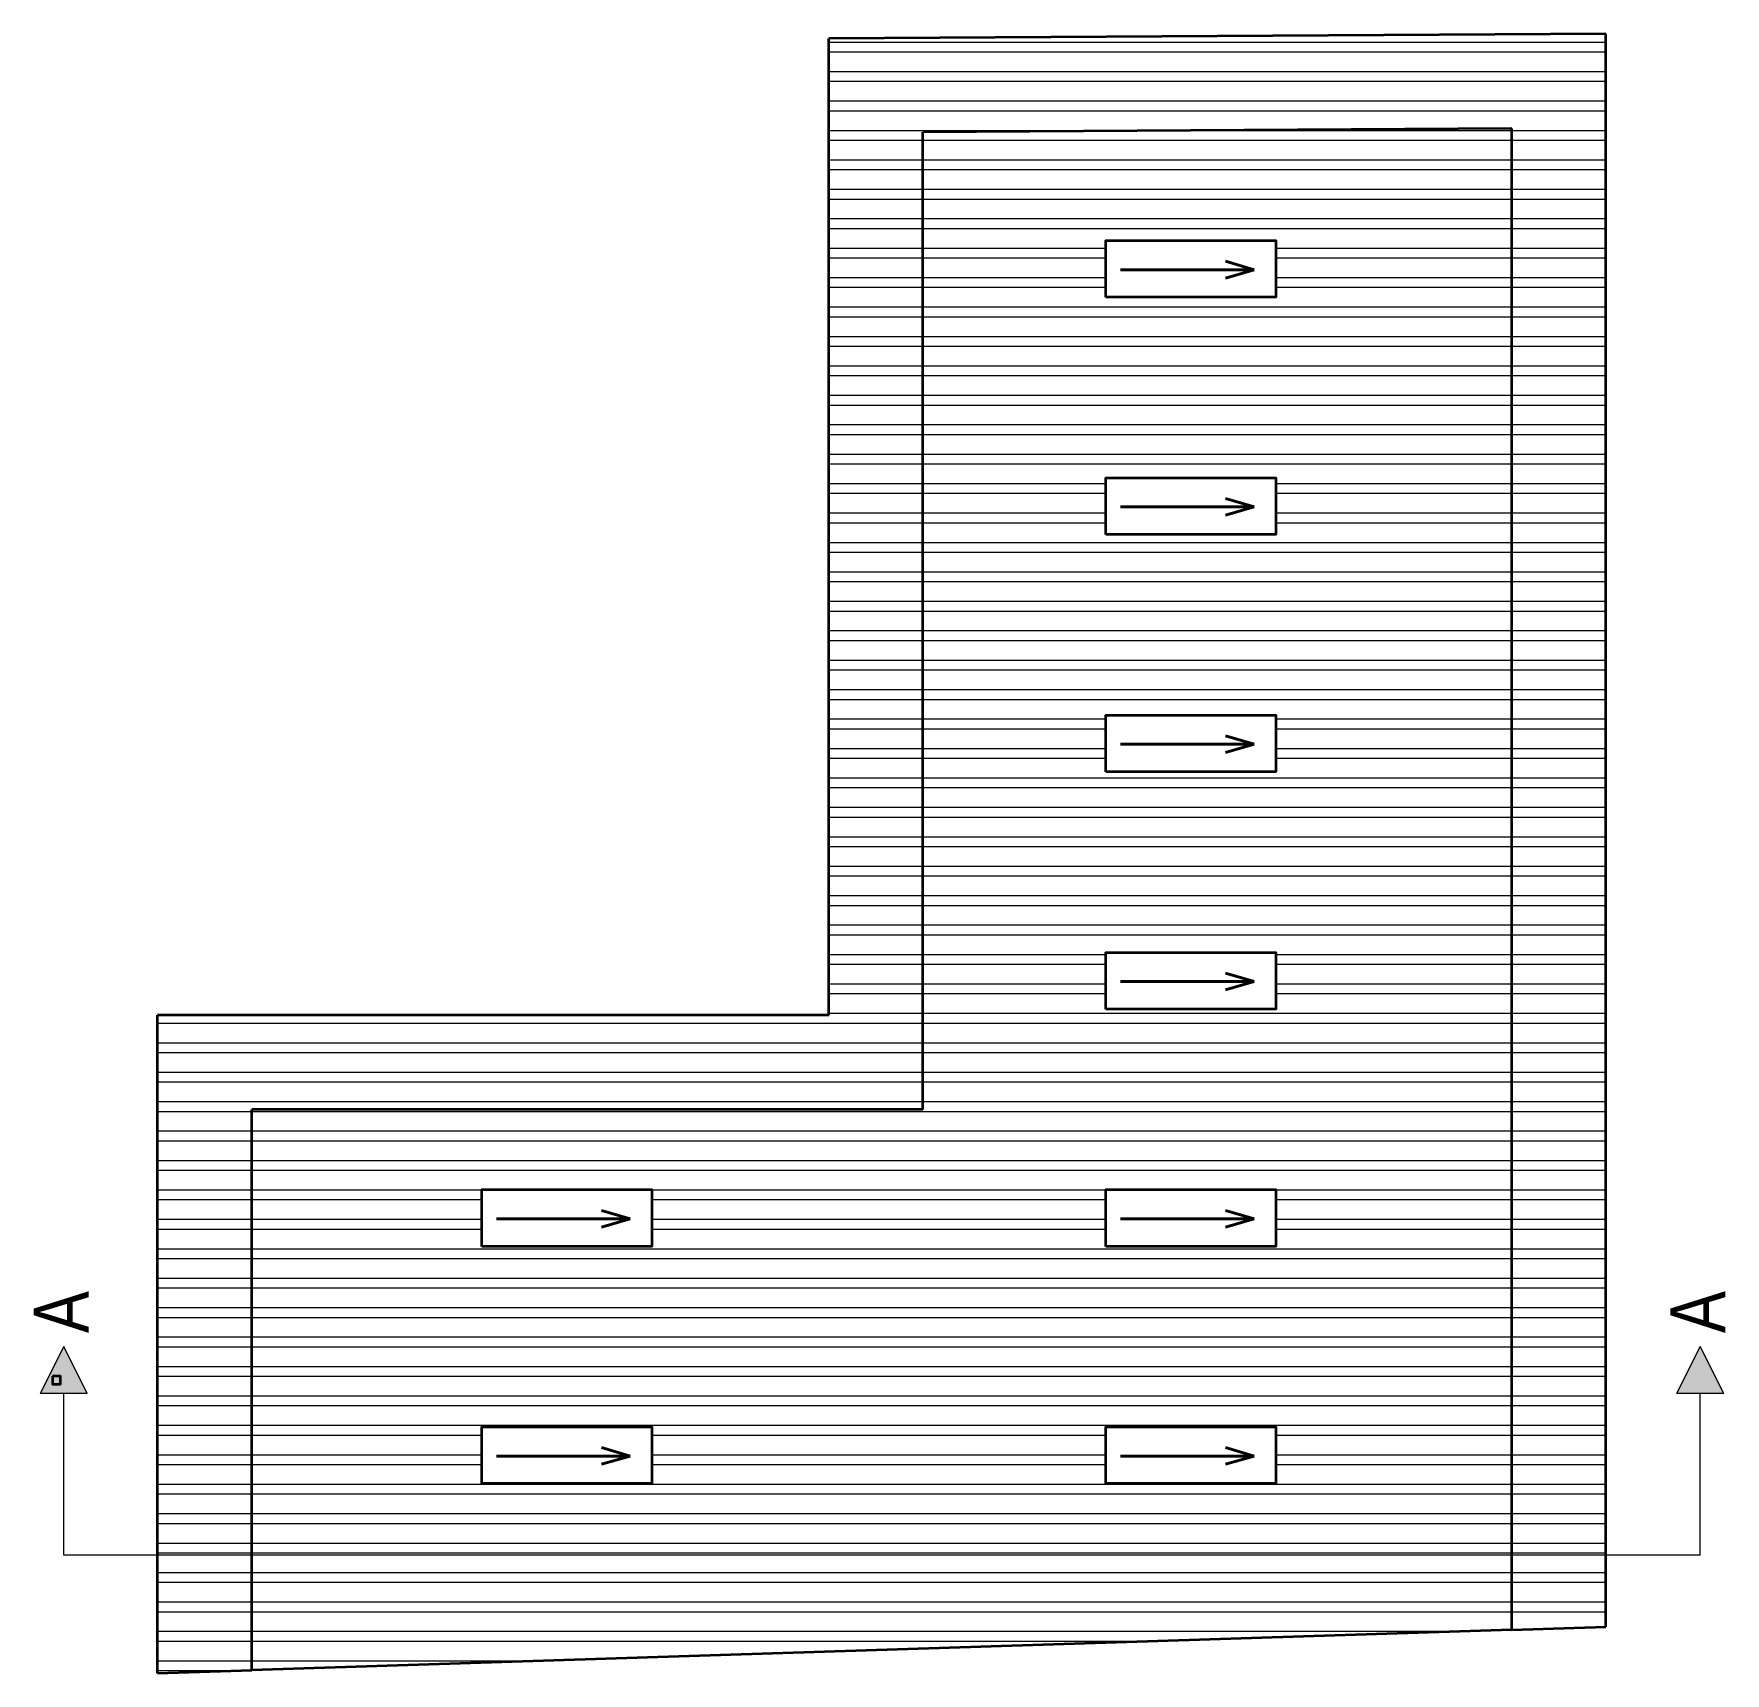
# Model space of a CAD drawing. Header units: inches. Extents: x 354467 to 383786, y -43792 to -31106.
# Drawn here: x 357534.3 to 357965.2, y -40430.4 to -40012.6 of the extents above; entities that cross this region are included whole.
import ezdxf

# ---------------------------------------------------------------- set-up
doc = ezdxf.new("R2010")
doc.units = ezdxf.units.IN
doc.header["$LTSCALE"] = 2
doc.header["$MEASUREMENT"] = 0
doc.layers.get('0').update_dxf_attribs({"linetype": 'CONTINUOUS'})
for name, color, linetype, lineweight in [('DIM_LINE', 173, 'CONTINUOUS', 20), ('door', 20, 'CONTINUOUS', 35), ('WALL - A', 1, 'CONTINUOUS', 40)]:
    doc.layers.add(name, color=color, linetype=linetype, lineweight=lineweight)
doc.styles.get("Standard").update_dxf_attribs({"font": 'ARIALN.TTF'})
pattern_1 = [(180, (316989.322, -406984.7445), (-5e-16, -7.5), []), (180, (316986.822, -406982.2445), (-5e-16, -7.5), [])]

msp = doc.modelspace()

# ---------------------------------------------------------------- hatches: boundary and pattern name
at = {"linetype": 'ByBlock', "lineweight": 5}
for points in [[(357541.88, -40347.15), (357547.88, -40359.15), (357535.88, -40359.15)], [(357958.8, -40347.15), (357964.8, -40359.15), (357952.8, -40359.15)]]:
    msp.add_hatch(color=7, dxfattribs=at).paths.add_polyline_path(points)
at = {"layer": 'DIM_LINE'}
h = msp.add_hatch(dxfattribs=at)
h.set_pattern_fill('ANSI32', color=256, scale=20, angle=135)
h.set_pattern_definition(pattern_1)
h.paths.add_polyline_path([(357934.8, -40012.64), (357736.8, -40013.82), (357736.8, -40262.76), (357565.8, -40262.76), (357565.8, -40430.41), (357589.8, -40429.64), (357589.8, -40286.76), (357760.8, -40286.76), (357760.8, -40037.67), (357910.8, -40036.78), (357910.8, -40419.34), (357934.8, -40418.57)])
h = msp.add_hatch(dxfattribs=at)
h.set_pattern_fill('ANSI32', color=256, scale=20, angle=135)
h.set_pattern_definition(pattern_1)
h.paths.add_polyline_path([(357760.8, -40286.76), (357589.8, -40286.76), (357589.8, -40429.64), (357910.8, -40419.34), (357910.8, -40036.78), (357760.8, -40037.67)])
h.paths.add_polyline_path([(357807.4, -40186.26), (357850.73, -40186.26), (357850.73, -40200.71), (357807.4, -40200.71)], flags=16)
h.paths.add_polyline_path([(357807.4, -40140.24), (357807.4, -40125.79), (357850.73, -40125.79), (357850.73, -40140.24)], flags=16)
h.paths.add_polyline_path([(357807.4, -40246.72), (357850.73, -40246.72), (357850.73, -40261.17), (357807.4, -40261.17)], flags=16)
h.paths.add_polyline_path([(357807.4, -40079.78), (357807.4, -40065.33), (357850.73, -40065.33), (357850.73, -40079.78)], flags=16)
h.paths.add_polyline_path([(357807.4, -40307.19), (357850.73, -40307.19), (357850.73, -40321.64), (357807.4, -40321.64)], flags=16)
h.paths.add_polyline_path([(357691.74, -40307.19), (357691.74, -40321.64), (357648.42, -40321.64), (357648.42, -40307.19)], flags=16)
h.paths.add_polyline_path([(357807.4, -40367.65), (357850.73, -40367.65), (357850.73, -40382.1), (357807.4, -40382.1)], flags=16)
h.paths.add_polyline_path([(357691.74, -40367.65), (357691.74, -40382.1), (357648.42, -40382.1), (357648.42, -40367.65)], flags=16)

# ---------------------------------------------------------------- linework, layer by layer
at = {"color": 7, "linetype": 'ByBlock', "lineweight": 5}
for p, q in [((357541.88, -40347.15), (357535.88, -40359.15)), ((357547.88, -40359.15), (357541.88, -40347.15)), ((357958.8, -40347.15), (357952.8, -40359.15)), ((357964.8, -40359.15), (357958.8, -40347.15)), ((357547.88, -40359.15), (357535.88, -40359.15)), ((357541.88, -40400.32), (357541.88, -40359.15)), ((357964.8, -40359.15), (357952.8, -40359.15)), ((357958.8, -40400.32), (357958.8, -40359.15)), ((357958.8, -40400.32), (357541.88, -40400.32))]:
    msp.add_line(p, q, dxfattribs=at)
at = {"layer": 'DIM_LINE'}
for points in [[(357850.73, -40079.78), (357850.73, -40065.33), (357807.4, -40065.33), (357807.4, -40079.78)], [(357850.73, -40140.24), (357850.73, -40125.79), (357807.4, -40125.79), (357807.4, -40140.24)], [(357850.73, -40200.71), (357850.73, -40186.26), (357807.4, -40186.26), (357807.4, -40200.71)], [(357850.73, -40261.17), (357850.73, -40246.72), (357807.4, -40246.72), (357807.4, -40261.17)], [(357691.74, -40321.64), (357691.74, -40307.19), (357648.42, -40307.19), (357648.42, -40321.64)], [(357850.73, -40321.64), (357850.73, -40307.19), (357807.4, -40307.19), (357807.4, -40321.64)], [(357691.74, -40382.1), (357691.74, -40367.65), (357648.42, -40367.65), (357648.42, -40382.1)], [(357850.73, -40382.1), (357850.73, -40367.65), (357807.4, -40367.65), (357807.4, -40382.1)]]:
    msp.add_lwpolyline(points, close=True, dxfattribs=at)
at = {"layer": 'door', "ltscale": 0.5}
for p, q in [((357934.8, -40012.64), (357736.8, -40013.82)), ((357736.8, -40262.76), (357736.8, -40013.82)), ((357934.8, -40418.57), (357934.8, -40012.64)), ((357910.8, -40036.78), (357760.8, -40037.67)), ((357760.8, -40286.76), (357760.8, -40037.67)), ((357901.8, -40036.84), (357901.8, -40036.78)), ((357910.8, -40419.34), (357910.8, -40036.78)), ((357910.85, -40045.78), (357910.8, -40045.78)), ((357565.8, -40430.41), (357565.8, -40262.76)), ((357736.8, -40262.76), (357565.8, -40262.76)), ((357589.8, -40429.64), (357589.8, -40286.76)), ((357760.8, -40286.76), (357589.8, -40286.76)), ((357910.8, -40419.34), (357589.8, -40429.64)), ((357910.8, -40419.34), (357934.8, -40418.57)), ((357565.8, -40430.41), (357589.8, -40429.64))]:
    msp.add_line(p, q, dxfattribs=at)
for points in [[(357807.4, -40079.78), (357807.4, -40065.33), (357850.73, -40065.33), (357850.73, -40079.78)], [(357807.4, -40140.24), (357807.4, -40125.79), (357850.73, -40125.79), (357850.73, -40140.24)], [(357807.4, -40200.71), (357807.4, -40186.26), (357850.73, -40186.26), (357850.73, -40200.71)], [(357807.4, -40261.17), (357807.4, -40246.72), (357850.73, -40246.72), (357850.73, -40261.17)], [(357648.42, -40321.64), (357648.42, -40307.19), (357691.74, -40307.19), (357691.74, -40321.64)], [(357807.4, -40321.64), (357807.4, -40307.19), (357850.73, -40307.19), (357850.73, -40321.64)], [(357539.03, -40354.76), (357539.03, -40356.76), (357541.03, -40356.76), (357541.03, -40354.76)], [(357648.42, -40382.1), (357648.42, -40367.65), (357691.74, -40367.65), (357691.74, -40382.1)], [(357807.4, -40382.1), (357807.4, -40367.65), (357850.73, -40367.65), (357850.73, -40382.1)]]:
    msp.add_lwpolyline(points, close=True, dxfattribs=at)
at = {"layer": 'WALL - A'}
for p, q in [((357845.14, -40072.75), (357837.84, -40070.62)), ((357811.16, -40072.75), (357845.14, -40072.75)), ((357845.14, -40072.75), (357837.84, -40074.87)), ((357811.16, -40133.21), (357845.14, -40133.21)), ((357845.14, -40133.21), (357837.84, -40131.09)), ((357845.14, -40133.21), (357837.84, -40135.34)), ((357811.16, -40193.68), (357845.14, -40193.68)), ((357845.14, -40193.68), (357837.84, -40191.55)), ((357845.14, -40193.68), (357837.84, -40195.8)), ((357811.16, -40254.14), (357845.14, -40254.14)), ((357845.14, -40254.14), (357837.84, -40252.02)), ((357845.14, -40254.14), (357837.84, -40256.27)), ((357652.18, -40314.6), (357686.16, -40314.6)), ((357686.16, -40314.6), (357678.86, -40312.48)), ((357686.16, -40314.6), (357678.86, -40316.73)), ((357811.16, -40314.6), (357845.14, -40314.6)), ((357845.14, -40314.6), (357837.84, -40312.48)), ((357845.14, -40314.6), (357837.84, -40316.73)), ((357652.18, -40375.07), (357686.16, -40375.07)), ((357686.16, -40375.07), (357678.86, -40372.94)), ((357686.16, -40375.07), (357678.86, -40377.19)), ((357811.16, -40375.07), (357845.14, -40375.07)), ((357845.14, -40375.07), (357837.84, -40372.94)), ((357845.14, -40375.07), (357837.84, -40377.19))]:
    msp.add_line(p, q, dxfattribs=at)

# ---------------------------------------------------------------- texts
at = {"color": 7, "linetype": 'ByBlock', "lineweight": 5, "char_height": 14, "width": 26.5803, "attachment_point": 3, "rotation": 90}
for insert in [(357534.26, -40333.04), (357951.18, -40333.04)]:
    msp.add_mtext('A', dxfattribs=dict(at, insert=insert))

doc.saveas('drawing.dxf')
